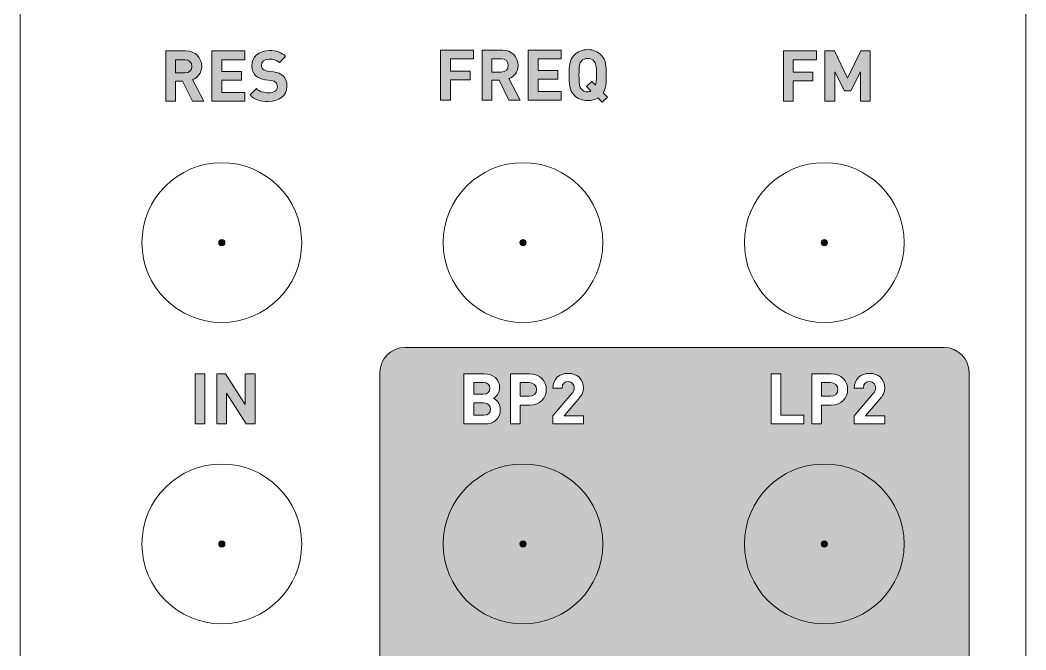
# Model space of a CAD drawing. Header units: inches. Extents: x 85 to 125, y -208 to -80.
# Drawn here: x 84.81 to 125.11, y -183.1 to -157.88 of the extents above; entities that cross this region are included whole.
import ezdxf

# ---------------------------------------------------------------- set-up
doc = ezdxf.new("R2010")
doc.units = ezdxf.units.IN
doc.header["$MEASUREMENT"] = 0
doc.layers.add('cut rectangle', color=7, linetype='Continuous')
doc.layers.add('drawing', color=7, linetype='Continuous')

# ---------------------------------------------------------------- blocks, each defined once
blk = doc.blocks.new('block 5')
at = {"layer": 'drawing', "true_color": 0x000000}
h = blk.add_hatch(color=18, dxfattribs=at)
h.dxf.hatch_style = 2
edge = h.paths.add_edge_path()
edge.add_spline(control_points=[(91.711, -161.122), (91.711, -161.122), (91.318, -160.321), (91.318, -160.321), (91.318, -160.321), (91.036, -160.321), (91.036, -160.321), (91.036, -160.321), (91.036, -161.122), (91.036, -161.122), (91.036, -161.122), (90.644, -161.122), (90.644, -161.122), (90.644, -161.122), (90.644, -159.113), (90.644, -159.113), (90.644, -159.113), (91.431, -159.113), (91.431, -159.113), (91.84, -159.113), (92.083, -159.393), (92.083, -159.728), (92.083, -160.011), (91.911, -160.186), (91.716, -160.256), (91.716, -160.256), (92.165, -161.122), (92.165, -161.122), (92.165, -161.122), (91.711, -161.122), (91.711, -161.122)], knot_values=[0, 0, 0, 0, 1, 1, 1, 2, 2, 2, 3, 3, 3, 4, 4, 4, 5, 5, 5, 6, 6, 6, 7, 7, 7, 8, 8, 8, 9, 9, 9, 10, 10, 10, 10], degree=3, periodic=1)
h.paths.add_polyline_path([(93.814, -159.463), (92.883, -159.463), (92.883, -159.934), (93.675, -159.934), (93.675, -160.284), (92.883, -160.284), (92.883, -160.772), (93.814, -160.772), (93.814, -161.122), (92.49, -161.122), (92.49, -159.113), (93.814, -159.113)])
edge = h.paths.add_edge_path()
edge.add_spline(control_points=[(94.751, -161.139), (94.447, -161.139), (94.215, -161.074), (94.018, -160.874), (94.018, -160.874), (94.272, -160.62), (94.272, -160.62), (94.399, -160.747), (94.571, -160.789), (94.757, -160.789), (94.988, -160.789), (95.113, -160.702), (95.113, -160.541), (95.113, -160.47), (95.093, -160.411), (95.05, -160.372), (95.011, -160.335), (94.966, -160.315), (94.873, -160.301), (94.873, -160.301), (94.63, -160.267), (94.63, -160.267), (94.458, -160.242), (94.331, -160.188), (94.241, -160.101), (94.145, -160.005), (94.097, -159.875), (94.097, -159.706), (94.097, -159.347), (94.362, -159.096), (94.796, -159.096), (95.073, -159.096), (95.273, -159.164), (95.446, -159.33), (95.446, -159.33), (95.197, -159.576), (95.197, -159.576), (95.07, -159.455), (94.918, -159.438), (94.785, -159.438), (94.576, -159.438), (94.475, -159.553), (94.475, -159.692), (94.475, -159.742), (94.492, -159.796), (94.534, -159.836), (94.574, -159.872), (94.638, -159.903), (94.72, -159.915), (94.72, -159.915), (94.957, -159.949), (94.957, -159.949), (95.141, -159.974), (95.256, -160.025), (95.341, -160.104), (95.448, -160.205), (95.496, -160.352), (95.496, -160.53), (95.496, -160.919), (95.172, -161.139), (94.751, -161.139)], knot_values=[0, 0, 0, 0, 1, 1, 1, 2, 2, 2, 3, 3, 3, 4, 4, 4, 5, 5, 5, 6, 6, 6, 7, 7, 7, 8, 8, 8, 9, 9, 9, 10, 10, 10, 11, 11, 11, 12, 12, 12, 13, 13, 13, 14, 14, 14, 15, 15, 15, 16, 16, 16, 17, 17, 17, 18, 18, 18, 19, 19, 19, 20, 20, 20, 20], degree=3, periodic=1)
h = blk.add_hatch(color=18, dxfattribs=at)
h.dxf.hatch_style = 2
edge = h.paths.add_edge_path()
edge.add_spline(control_points=[(91.406, -159.463), (91.406, -159.463), (91.036, -159.463), (91.036, -159.463), (91.036, -159.463), (91.036, -159.994), (91.036, -159.994), (91.036, -159.994), (91.406, -159.994), (91.406, -159.994), (91.578, -159.994), (91.691, -159.884), (91.691, -159.728), (91.691, -159.573), (91.578, -159.463), (91.406, -159.463)], knot_values=[0, 0, 0, 0, 1, 1, 1, 2, 2, 2, 3, 3, 3, 4, 4, 4, 5, 5, 5, 5], degree=3, periodic=1)
at = {"layer": 'drawing', "color": 7, "lineweight": 9, "true_color": 0xffffff}
blk.add_lwpolyline([(93.814, -159.463), (92.883, -159.463), (92.883, -159.934), (93.675, -159.934), (93.675, -160.284), (92.883, -160.284), (92.883, -160.772), (93.814, -160.772), (93.814, -161.122), (92.49, -161.122), (92.49, -159.113), (93.814, -159.113), (93.814, -159.463)], dxfattribs=at)
for points, knots in [([(91.711, -161.122), (91.711, -161.122), (91.318, -160.321), (91.318, -160.321), (91.318, -160.321), (91.036, -160.321), (91.036, -160.321), (91.036, -160.321), (91.036, -161.122), (91.036, -161.122), (91.036, -161.122), (90.644, -161.122), (90.644, -161.122), (90.644, -161.122), (90.644, -159.113), (90.644, -159.113), (90.644, -159.113), (91.431, -159.113), (91.431, -159.113), (91.84, -159.113), (92.083, -159.393), (92.083, -159.728), (92.083, -160.011), (91.911, -160.186), (91.716, -160.256), (91.716, -160.256), (92.165, -161.122), (92.165, -161.122), (92.165, -161.122), (91.711, -161.122), (91.711, -161.122)], [0, 0, 0, 0, 1, 1, 1, 2, 2, 2, 3, 3, 3, 4, 4, 4, 5, 5, 5, 6, 6, 6, 7, 7, 7, 8, 8, 8, 9, 9, 9, 10, 10, 10, 10]), ([(94.751, -161.139), (94.447, -161.139), (94.215, -161.074), (94.018, -160.874), (94.018, -160.874), (94.272, -160.62), (94.272, -160.62), (94.399, -160.747), (94.571, -160.789), (94.757, -160.789), (94.988, -160.789), (95.113, -160.702), (95.113, -160.541), (95.113, -160.47), (95.093, -160.411), (95.05, -160.372), (95.011, -160.335), (94.966, -160.315), (94.873, -160.301), (94.873, -160.301), (94.63, -160.267), (94.63, -160.267), (94.458, -160.242), (94.331, -160.188), (94.241, -160.101), (94.145, -160.005), (94.097, -159.875), (94.097, -159.706), (94.097, -159.347), (94.362, -159.096), (94.796, -159.096), (95.073, -159.096), (95.273, -159.164), (95.446, -159.33), (95.446, -159.33), (95.197, -159.576), (95.197, -159.576), (95.07, -159.455), (94.918, -159.438), (94.785, -159.438), (94.576, -159.438), (94.475, -159.553), (94.475, -159.692), (94.475, -159.742), (94.492, -159.796), (94.534, -159.836), (94.574, -159.872), (94.638, -159.903), (94.72, -159.915), (94.72, -159.915), (94.957, -159.949), (94.957, -159.949), (95.141, -159.974), (95.256, -160.025), (95.341, -160.104), (95.448, -160.205), (95.496, -160.352), (95.496, -160.53), (95.496, -160.919), (95.172, -161.139), (94.751, -161.139)], [0, 0, 0, 0, 1, 1, 1, 2, 2, 2, 3, 3, 3, 4, 4, 4, 5, 5, 5, 6, 6, 6, 7, 7, 7, 8, 8, 8, 9, 9, 9, 10, 10, 10, 11, 11, 11, 12, 12, 12, 13, 13, 13, 14, 14, 14, 15, 15, 15, 16, 16, 16, 17, 17, 17, 18, 18, 18, 19, 19, 19, 20, 20, 20, 20]), ([(91.406, -159.463), (91.406, -159.463), (91.036, -159.463), (91.036, -159.463), (91.036, -159.463), (91.036, -159.994), (91.036, -159.994), (91.036, -159.994), (91.406, -159.994), (91.406, -159.994), (91.578, -159.994), (91.691, -159.884), (91.691, -159.728), (91.691, -159.573), (91.578, -159.463), (91.406, -159.463)], [0, 0, 0, 0, 1, 1, 1, 2, 2, 2, 3, 3, 3, 4, 4, 4, 5, 5, 5, 5])]:
    blk.add_open_spline(points, degree=3, knots=knots, dxfattribs=at)
blk = doc.blocks.new('block 6')
at = {"layer": 'drawing', "true_color": 0x000000}
h = blk.add_hatch(color=18, dxfattribs=at)
h.dxf.hatch_style = 2
h.paths.add_polyline_path([(102.048, -159.425), (102.048, -159.919), (102.841, -159.919), (102.841, -160.269), (102.048, -160.269), (102.048, -161.084), (101.655, -161.084), (101.655, -159.075), (102.979, -159.075), (102.979, -159.425)])
h = blk.add_hatch(color=18, dxfattribs=at)
h.dxf.hatch_style = 2
edge = h.paths.add_edge_path()
edge.add_spline(control_points=[(104.388, -161.084), (104.388, -161.084), (103.995, -160.283), (103.995, -160.283), (103.995, -160.283), (103.713, -160.283), (103.713, -160.283), (103.713, -160.283), (103.713, -161.084), (103.713, -161.084), (103.713, -161.084), (103.321, -161.084), (103.321, -161.084), (103.321, -161.084), (103.321, -159.075), (103.321, -159.075), (103.321, -159.075), (104.108, -159.075), (104.108, -159.075), (104.517, -159.075), (104.76, -159.355), (104.76, -159.69), (104.76, -159.973), (104.588, -160.148), (104.393, -160.218), (104.393, -160.218), (104.842, -161.084), (104.842, -161.084), (104.842, -161.084), (104.388, -161.084), (104.388, -161.084)], knot_values=[0, 0, 0, 0, 1, 1, 1, 2, 2, 2, 3, 3, 3, 4, 4, 4, 5, 5, 5, 6, 6, 6, 7, 7, 7, 8, 8, 8, 9, 9, 9, 10, 10, 10, 10], degree=3, periodic=1)
edge = h.paths.add_edge_path()
edge.add_spline(control_points=[(104.083, -159.425), (104.083, -159.425), (103.713, -159.425), (103.713, -159.425), (103.713, -159.425), (103.713, -159.956), (103.713, -159.956), (103.713, -159.956), (104.083, -159.956), (104.083, -159.956), (104.255, -159.956), (104.368, -159.846), (104.368, -159.69), (104.368, -159.535), (104.255, -159.425), (104.083, -159.425)], knot_values=[0, 0, 0, 0, 1, 1, 1, 2, 2, 2, 3, 3, 3, 4, 4, 4, 5, 5, 5, 5], degree=3, periodic=1)
h = blk.add_hatch(color=18, dxfattribs=at)
h.dxf.hatch_style = 2
h.paths.add_polyline_path([(105.168, -161.084), (105.168, -159.075), (106.491, -159.075), (106.491, -159.425), (105.56, -159.425), (105.56, -159.897), (106.353, -159.897), (106.353, -160.246), (105.56, -160.246), (105.56, -160.734), (106.491, -160.734), (106.491, -161.084)])
h = blk.add_hatch(color=18, dxfattribs=at)
h.dxf.hatch_style = 2
edge = h.paths.add_edge_path()
edge.add_spline(control_points=[(108.133, -161.169), (108.133, -161.169), (107.956, -160.991), (107.956, -160.991), (107.843, -161.065), (107.707, -161.101), (107.55, -161.101), (107.321, -161.101), (107.146, -161.022), (107.005, -160.881), (106.802, -160.678), (106.808, -160.427), (106.808, -160.08), (106.808, -159.733), (106.802, -159.482), (107.005, -159.278), (107.146, -159.138), (107.321, -159.058), (107.55, -159.058), (107.778, -159.058), (107.95, -159.138), (108.091, -159.278), (108.295, -159.482), (108.292, -159.733), (108.292, -160.08), (108.292, -160.382), (108.295, -160.604), (108.168, -160.791), (108.168, -160.791), (108.339, -160.963), (108.339, -160.963), (108.339, -160.963), (108.133, -161.169), (108.133, -161.169)], knot_values=[0, 0, 0, 0, 1, 1, 1, 2, 2, 2, 3, 3, 3, 4, 4, 4, 5, 5, 5, 6, 6, 6, 7, 7, 7, 8, 8, 8, 9, 9, 9, 10, 10, 10, 11, 11, 11, 11], degree=3, periodic=1)
edge = h.paths.add_edge_path()
edge.add_spline(control_points=[(107.8, -159.515), (107.745, -159.45), (107.657, -159.408), (107.55, -159.408), (107.442, -159.408), (107.352, -159.45), (107.296, -159.515), (107.22, -159.6), (107.2, -159.693), (107.2, -160.08), (107.2, -160.466), (107.22, -160.559), (107.296, -160.644), (107.352, -160.709), (107.442, -160.751), (107.55, -160.751), (107.598, -160.751), (107.643, -160.74), (107.679, -160.714), (107.679, -160.714), (107.505, -160.542), (107.505, -160.542), (107.505, -160.542), (107.713, -160.336), (107.713, -160.336), (107.713, -160.336), (107.863, -160.486), (107.863, -160.486), (107.893, -160.398), (107.9, -160.283), (107.9, -160.08), (107.9, -159.693), (107.877, -159.6), (107.8, -159.515)], knot_values=[0, 0, 0, 0, 1, 1, 1, 2, 2, 2, 3, 3, 3, 4, 4, 4, 5, 5, 5, 6, 6, 6, 7, 7, 7, 8, 8, 8, 9, 9, 9, 10, 10, 10, 11, 11, 11, 11], degree=3, periodic=1)
at = {"layer": 'drawing', "color": 7, "lineweight": 9, "true_color": 0xffffff}
for points in [[(102.048, -159.425), (102.048, -159.919), (102.841, -159.919), (102.841, -160.269), (102.048, -160.269), (102.048, -161.084), (101.655, -161.084), (101.655, -159.075), (102.979, -159.075), (102.979, -159.425), (102.048, -159.425)], [(105.168, -161.084), (105.168, -159.075), (106.491, -159.075), (106.491, -159.425), (105.56, -159.425), (105.56, -159.897), (106.353, -159.897), (106.353, -160.246), (105.56, -160.246), (105.56, -160.734), (106.491, -160.734), (106.491, -161.084), (105.168, -161.084)]]:
    blk.add_lwpolyline(points, dxfattribs=at)
for points, knots in [([(104.388, -161.084), (104.388, -161.084), (103.995, -160.283), (103.995, -160.283), (103.995, -160.283), (103.713, -160.283), (103.713, -160.283), (103.713, -160.283), (103.713, -161.084), (103.713, -161.084), (103.713, -161.084), (103.321, -161.084), (103.321, -161.084), (103.321, -161.084), (103.321, -159.075), (103.321, -159.075), (103.321, -159.075), (104.108, -159.075), (104.108, -159.075), (104.517, -159.075), (104.76, -159.355), (104.76, -159.69), (104.76, -159.973), (104.588, -160.148), (104.393, -160.218), (104.393, -160.218), (104.842, -161.084), (104.842, -161.084), (104.842, -161.084), (104.388, -161.084), (104.388, -161.084)], [0, 0, 0, 0, 1, 1, 1, 2, 2, 2, 3, 3, 3, 4, 4, 4, 5, 5, 5, 6, 6, 6, 7, 7, 7, 8, 8, 8, 9, 9, 9, 10, 10, 10, 10]), ([(108.133, -161.169), (108.133, -161.169), (107.956, -160.991), (107.956, -160.991), (107.843, -161.065), (107.707, -161.101), (107.55, -161.101), (107.321, -161.101), (107.146, -161.022), (107.005, -160.881), (106.802, -160.678), (106.808, -160.427), (106.808, -160.08), (106.808, -159.733), (106.802, -159.482), (107.005, -159.278), (107.146, -159.138), (107.321, -159.058), (107.55, -159.058), (107.778, -159.058), (107.95, -159.138), (108.091, -159.278), (108.295, -159.482), (108.292, -159.733), (108.292, -160.08), (108.292, -160.382), (108.295, -160.604), (108.168, -160.791), (108.168, -160.791), (108.339, -160.963), (108.339, -160.963), (108.339, -160.963), (108.133, -161.169), (108.133, -161.169)], [0, 0, 0, 0, 1, 1, 1, 2, 2, 2, 3, 3, 3, 4, 4, 4, 5, 5, 5, 6, 6, 6, 7, 7, 7, 8, 8, 8, 9, 9, 9, 10, 10, 10, 11, 11, 11, 11]), ([(104.083, -159.425), (104.083, -159.425), (103.713, -159.425), (103.713, -159.425), (103.713, -159.425), (103.713, -159.956), (103.713, -159.956), (103.713, -159.956), (104.083, -159.956), (104.083, -159.956), (104.255, -159.956), (104.368, -159.846), (104.368, -159.69), (104.368, -159.535), (104.255, -159.425), (104.083, -159.425)], [0, 0, 0, 0, 1, 1, 1, 2, 2, 2, 3, 3, 3, 4, 4, 4, 5, 5, 5, 5]), ([(107.8, -159.515), (107.745, -159.45), (107.657, -159.408), (107.55, -159.408), (107.442, -159.408), (107.352, -159.45), (107.296, -159.515), (107.22, -159.6), (107.2, -159.693), (107.2, -160.08), (107.2, -160.466), (107.22, -160.559), (107.296, -160.644), (107.352, -160.709), (107.442, -160.751), (107.55, -160.751), (107.598, -160.751), (107.643, -160.74), (107.679, -160.714), (107.679, -160.714), (107.505, -160.542), (107.505, -160.542), (107.505, -160.542), (107.713, -160.336), (107.713, -160.336), (107.713, -160.336), (107.863, -160.486), (107.863, -160.486), (107.893, -160.398), (107.9, -160.283), (107.9, -160.08), (107.9, -159.693), (107.877, -159.6), (107.8, -159.515)], [0, 0, 0, 0, 1, 1, 1, 2, 2, 2, 3, 3, 3, 4, 4, 4, 5, 5, 5, 6, 6, 6, 7, 7, 7, 8, 8, 8, 9, 9, 9, 10, 10, 10, 11, 11, 11, 11])]:
    blk.add_open_spline(points, degree=3, knots=knots, dxfattribs=at)
blk = doc.blocks.new('block 7')
at = {"layer": 'drawing', "true_color": 0x000000}
h = blk.add_hatch(color=18, dxfattribs=at)
h.dxf.hatch_style = 2
h.paths.add_polyline_path([(91.821, -174.054), (91.821, -172.045), (92.213, -172.045), (92.213, -174.054)])
h = blk.add_hatch(color=18, dxfattribs=at)
h.dxf.hatch_style = 2
h.paths.add_polyline_path([(93.87, -174.054), (93.074, -172.821), (93.074, -174.054), (92.682, -174.054), (92.682, -172.045), (93.032, -172.045), (93.828, -173.276), (93.828, -172.045), (94.22, -172.045), (94.22, -174.054)])
at = {"layer": 'drawing', "color": 7, "lineweight": 9, "true_color": 0xffffff}
for points in [[(91.821, -174.054), (91.821, -172.045), (92.213, -172.045), (92.213, -174.054), (91.821, -174.054)], [(93.87, -174.054), (93.074, -172.821), (93.074, -174.054), (92.682, -174.054), (92.682, -172.045), (93.032, -172.045), (93.828, -173.276), (93.828, -172.045), (94.22, -172.045), (94.22, -174.054), (93.87, -174.054)]]:
    blk.add_lwpolyline(points, dxfattribs=at)
blk = doc.blocks.new('block 9')
at = {"layer": 'drawing', "true_color": 0x000000}
h = blk.add_hatch(color=18, dxfattribs=at)
h.dxf.hatch_style = 2
edge = h.paths.add_edge_path()
edge.add_spline(control_points=[(121.828, -170.989), (121.828, -170.989), (100.224, -170.989), (100.224, -170.989), (99.674, -170.989), (99.224, -171.44), (99.224, -171.99), (99.224, -171.99), (99.224, -196.242), (99.224, -196.242), (99.224, -196.793), (99.674, -197.243), (100.224, -197.243), (100.224, -197.243), (121.828, -197.243), (121.828, -197.243), (122.378, -197.243), (122.828, -196.793), (122.828, -196.242), (122.828, -196.242), (122.828, -171.99), (122.828, -171.99), (122.828, -171.44), (122.378, -170.989), (121.828, -170.989)], knot_values=[0, 0, 0, 0, 1, 1, 1, 2, 2, 2, 3, 3, 3, 4, 4, 4, 5, 5, 5, 6, 6, 6, 7, 7, 7, 8, 8, 8, 8], degree=3, periodic=1)
edge = h.paths.add_edge_path()
edge.add_spline(control_points=[(118.229, -173.724), (118.229, -173.724), (118.98, -172.853), (118.98, -172.853), (119.054, -172.765), (119.085, -172.703), (119.085, -172.61), (119.085, -172.46), (118.997, -172.358), (118.841, -172.358), (118.72, -172.358), (118.596, -172.42), (118.596, -172.615), (118.596, -172.615), (118.229, -172.615), (118.229, -172.615), (118.229, -172.249), (118.497, -172.028), (118.841, -172.028), (119.197, -172.028), (119.451, -172.251), (119.451, -172.613), (119.451, -172.807), (119.375, -172.912), (119.237, -173.073), (119.237, -173.073), (118.675, -173.724), (118.675, -173.724), (118.675, -173.724), (119.451, -173.724), (119.451, -173.724), (119.451, -173.724), (119.451, -174.054), (119.451, -174.054), (119.451, -174.054), (118.229, -174.054), (118.229, -174.054), (118.229, -174.054), (118.229, -173.724), (118.229, -173.724)], knot_values=[0, 0, 0, 0, 1, 1, 1, 2, 2, 2, 3, 3, 3, 4, 4, 4, 5, 5, 5, 6, 6, 6, 7, 7, 7, 8, 8, 8, 9, 9, 9, 10, 10, 10, 11, 11, 11, 12, 12, 12, 13, 13, 13, 13], degree=3, periodic=1)
edge = h.paths.add_edge_path()
edge.add_spline(control_points=[(116.524, -172.045), (116.524, -172.045), (117.303, -172.045), (117.303, -172.045), (117.718, -172.045), (117.966, -172.33), (117.966, -172.672), (117.966, -173.013), (117.718, -173.298), (117.303, -173.298), (117.303, -173.298), (116.916, -173.298), (116.916, -173.298), (116.916, -173.298), (116.916, -174.054), (116.916, -174.054), (116.916, -174.054), (116.524, -174.054), (116.524, -174.054), (116.524, -174.054), (116.524, -172.045), (116.524, -172.045)], knot_values=[0, 0, 0, 0, 1, 1, 1, 2, 2, 2, 3, 3, 3, 4, 4, 4, 5, 5, 5, 6, 6, 6, 7, 7, 7, 7], degree=3, periodic=1)
h.paths.add_polyline_path([(104.012, -185.935), (102.708, -185.935), (102.708, -183.926), (103.101, -183.926), (103.101, -185.585), (104.012, -185.585)])
edge = h.paths.add_edge_path()
edge.add_spline(control_points=[(103.432, -174.054), (103.432, -174.054), (102.591, -174.054), (102.591, -174.054), (102.591, -174.054), (102.591, -172.045), (102.591, -172.045), (102.591, -172.045), (103.398, -172.045), (103.398, -172.045), (103.791, -172.045), (104.019, -172.265), (104.019, -172.61), (104.019, -172.833), (103.872, -172.977), (103.771, -173.025), (103.892, -173.081), (104.047, -173.208), (104.047, -173.476), (104.047, -173.851), (103.791, -174.054), (103.432, -174.054)], knot_values=[0, 0, 0, 0, 1, 1, 1, 2, 2, 2, 3, 3, 3, 4, 4, 4, 5, 5, 5, 6, 6, 6, 7, 7, 7, 7], degree=3, periodic=1)
edge = h.paths.add_edge_path()
edge.add_spline(control_points=[(105.111, -185.179), (105.111, -185.179), (104.724, -185.179), (104.724, -185.179), (104.724, -185.179), (104.724, -185.935), (104.724, -185.935), (104.724, -185.935), (104.332, -185.935), (104.332, -185.935), (104.332, -185.935), (104.332, -183.926), (104.332, -183.926), (104.332, -183.926), (105.111, -183.926), (105.111, -183.926), (105.525, -183.926), (105.773, -184.211), (105.773, -184.552), (105.773, -184.894), (105.525, -185.179), (105.111, -185.179)], knot_values=[0, 0, 0, 0, 1, 1, 1, 2, 2, 2, 3, 3, 3, 4, 4, 4, 5, 5, 5, 6, 6, 6, 7, 7, 7, 7], degree=3, periodic=1)
edge = h.paths.add_edge_path()
edge.add_spline(control_points=[(105.228, -173.298), (105.228, -173.298), (104.841, -173.298), (104.841, -173.298), (104.841, -173.298), (104.841, -174.054), (104.841, -174.054), (104.841, -174.054), (104.449, -174.054), (104.449, -174.054), (104.449, -174.054), (104.449, -172.045), (104.449, -172.045), (104.449, -172.045), (105.228, -172.045), (105.228, -172.045), (105.642, -172.045), (105.891, -172.33), (105.891, -172.672), (105.891, -173.013), (105.642, -173.298), (105.228, -173.298)], knot_values=[0, 0, 0, 0, 1, 1, 1, 2, 2, 2, 3, 3, 3, 4, 4, 4, 5, 5, 5, 6, 6, 6, 7, 7, 7, 7], degree=3, periodic=1)
h.paths.add_polyline_path([(107.315, -185.65), (107.131, -185.65), (107.131, -185.935), (106.779, -185.935), (106.779, -185.65), (105.958, -185.65), (105.958, -185.303), (106.646, -183.926), (107.047, -183.926), (106.359, -185.303), (106.779, -185.303), (106.779, -184.928), (107.131, -184.928), (107.131, -185.303), (107.315, -185.303)])
edge = h.paths.add_edge_path()
edge.add_spline(control_points=[(107.376, -173.724), (107.376, -173.724), (107.376, -174.054), (107.376, -174.054), (107.376, -174.054), (106.154, -174.054), (106.154, -174.054), (106.154, -174.054), (106.154, -173.724), (106.154, -173.724), (106.154, -173.724), (106.905, -172.853), (106.905, -172.853), (106.978, -172.765), (107.009, -172.703), (107.009, -172.61), (107.009, -172.46), (106.921, -172.358), (106.766, -172.358), (106.645, -172.358), (106.521, -172.42), (106.521, -172.615), (106.521, -172.615), (106.154, -172.615), (106.154, -172.615), (106.154, -172.249), (106.422, -172.028), (106.766, -172.028), (107.122, -172.028), (107.376, -172.251), (107.376, -172.613), (107.376, -172.807), (107.3, -172.912), (107.161, -173.073), (107.161, -173.073), (106.6, -173.724), (106.6, -173.724), (106.6, -173.724), (107.376, -173.724), (107.376, -173.724)], knot_values=[0, 0, 0, 0, 1, 1, 1, 2, 2, 2, 3, 3, 3, 4, 4, 4, 5, 5, 5, 6, 6, 6, 7, 7, 7, 8, 8, 8, 9, 9, 9, 10, 10, 10, 11, 11, 11, 12, 12, 12, 13, 13, 13, 13], degree=3, periodic=1)
h.paths.add_polyline_path([(113.14, -185.935), (111.916, -185.935), (111.916, -184.049), (112.285, -184.049), (112.285, -185.607), (113.14, -185.607)])
edge = h.paths.add_edge_path()
edge.add_spline(control_points=[(114.169, -185.225), (114.169, -185.225), (113.806, -185.225), (113.806, -185.225), (113.806, -185.225), (113.806, -185.935), (113.806, -185.935), (113.806, -185.935), (113.438, -185.935), (113.438, -185.935), (113.438, -185.935), (113.438, -184.049), (113.438, -184.049), (113.438, -184.049), (114.169, -184.049), (114.169, -184.049), (114.558, -184.049), (114.792, -184.316), (114.792, -184.637), (114.792, -184.957), (114.558, -185.225), (114.169, -185.225)], knot_values=[0, 0, 0, 0, 1, 1, 1, 2, 2, 2, 3, 3, 3, 4, 4, 4, 5, 5, 5, 6, 6, 6, 7, 7, 7, 7], degree=3, periodic=1)
h.paths.add_polyline_path([(114.901, -172.045), (115.294, -172.045), (115.294, -173.705), (116.204, -173.705), (116.204, -174.054), (114.901, -174.054)])
h.paths.add_polyline_path([(116.237, -185.668), (116.065, -185.668), (116.065, -185.935), (115.733, -185.935), (115.733, -185.668), (114.962, -185.668), (114.962, -185.342), (115.609, -184.049), (115.985, -184.049), (115.339, -185.342), (115.733, -185.342), (115.733, -184.989), (116.065, -184.989), (116.065, -185.342), (116.237, -185.342)])
h.paths.add_polyline_path([(117.576, -185.329), (116.5, -185.824), (116.5, -185.461), (117.138, -185.18), (116.5, -184.896), (116.5, -184.533), (117.576, -185.029)])
h.paths.add_polyline_path([(118.66, -185.935), (118.384, -185.935), (117.762, -184.049), (118.144, -184.049), (118.522, -185.278), (118.901, -184.049), (119.286, -184.049)])
edge = h.paths.add_edge_path()
edge.add_spline(control_points=[(119.883, -185.524), (119.938, -185.591), (120.018, -185.622), (120.119, -185.622), (120.296, -185.622), (120.396, -185.516), (120.436, -185.355), (120.436, -185.355), (120.81, -185.355), (120.81, -185.355), (120.746, -185.739), (120.476, -185.951), (120.116, -185.951), (119.915, -185.951), (119.745, -185.882), (119.607, -185.744), (119.525, -185.662), (119.475, -185.567), (119.453, -185.461), (119.432, -185.355), (119.421, -185.199), (119.421, -184.992), (119.421, -184.785), (119.432, -184.629), (119.453, -184.523), (119.475, -184.414), (119.525, -184.322), (119.607, -184.24), (119.745, -184.102), (119.915, -184.033), (120.116, -184.033), (120.479, -184.033), (120.746, -184.245), (120.81, -184.629), (120.81, -184.629), (120.436, -184.629), (120.436, -184.629), (120.396, -184.467), (120.296, -184.362), (120.119, -184.362), (120.018, -184.362), (119.938, -184.393), (119.883, -184.459), (119.805, -184.541), (119.789, -184.626), (119.789, -184.992), (119.789, -185.358), (119.805, -185.442), (119.883, -185.524)], knot_values=[0, 0, 0, 0, 1, 1, 1, 2, 2, 2, 3, 3, 3, 4, 4, 4, 5, 5, 5, 6, 6, 6, 7, 7, 7, 8, 8, 8, 9, 9, 9, 10, 10, 10, 11, 11, 11, 12, 12, 12, 13, 13, 13, 14, 14, 14, 15, 15, 15, 16, 16, 16, 16], degree=3, periodic=1)
h.paths.add_polyline_path([(122.171, -185.935), (122.058, -185.601), (121.389, -185.601), (121.275, -185.935), (120.89, -185.935), (121.577, -184.049), (121.865, -184.049), (122.554, -185.935)])
h = blk.add_hatch(color=18, dxfattribs=at)
h.dxf.hatch_style = 2
edge = h.paths.add_edge_path()
edge.add_spline(control_points=[(103.627, -172.627), (103.627, -172.489), (103.534, -172.395), (103.367, -172.395), (103.367, -172.395), (102.984, -172.395), (102.984, -172.395), (102.984, -172.395), (102.984, -172.858), (102.984, -172.858), (102.984, -172.858), (103.367, -172.858), (103.367, -172.858), (103.534, -172.858), (103.627, -172.765), (103.627, -172.627)], knot_values=[0, 0, 0, 0, 1, 1, 1, 2, 2, 2, 3, 3, 3, 4, 4, 4, 5, 5, 5, 5], degree=3, periodic=1)
h = blk.add_hatch(color=18, dxfattribs=at)
h.dxf.hatch_style = 2
edge = h.paths.add_edge_path()
edge.add_spline(control_points=[(105.208, -172.395), (105.208, -172.395), (104.841, -172.395), (104.841, -172.395), (104.841, -172.395), (104.841, -172.946), (104.841, -172.946), (104.841, -172.946), (105.208, -172.946), (105.208, -172.946), (105.386, -172.946), (105.498, -172.836), (105.498, -172.672), (105.498, -172.508), (105.386, -172.395), (105.208, -172.395)], knot_values=[0, 0, 0, 0, 1, 1, 1, 2, 2, 2, 3, 3, 3, 4, 4, 4, 5, 5, 5, 5], degree=3, periodic=1)
h = blk.add_hatch(color=18, dxfattribs=at)
h.dxf.hatch_style = 2
edge = h.paths.add_edge_path()
edge.add_spline(control_points=[(117.574, -172.672), (117.574, -172.508), (117.461, -172.395), (117.283, -172.395), (117.283, -172.395), (116.916, -172.395), (116.916, -172.395), (116.916, -172.395), (116.916, -172.946), (116.916, -172.946), (116.916, -172.946), (117.283, -172.946), (117.283, -172.946), (117.461, -172.946), (117.574, -172.836), (117.574, -172.672)], knot_values=[0, 0, 0, 0, 1, 1, 1, 2, 2, 2, 3, 3, 3, 4, 4, 4, 5, 5, 5, 5], degree=3, periodic=1)
h = blk.add_hatch(color=18, dxfattribs=at)
h.dxf.hatch_style = 2
edge = h.paths.add_edge_path()
edge.add_spline(control_points=[(103.393, -173.211), (103.393, -173.211), (102.984, -173.211), (102.984, -173.211), (102.984, -173.211), (102.984, -173.705), (102.984, -173.705), (102.984, -173.705), (103.393, -173.705), (103.393, -173.705), (103.57, -173.705), (103.655, -173.592), (103.655, -173.456), (103.655, -173.321), (103.57, -173.211), (103.393, -173.211)], knot_values=[0, 0, 0, 0, 1, 1, 1, 2, 2, 2, 3, 3, 3, 4, 4, 4, 5, 5, 5, 5], degree=3, periodic=1)
h = blk.add_hatch(color=18, dxfattribs=at)
h.dxf.hatch_style = 2
edge = h.paths.add_edge_path()
edge.add_spline(control_points=[(105.091, -184.276), (105.091, -184.276), (104.724, -184.276), (104.724, -184.276), (104.724, -184.276), (104.724, -184.826), (104.724, -184.826), (104.724, -184.826), (105.091, -184.826), (105.091, -184.826), (105.268, -184.826), (105.381, -184.716), (105.381, -184.552), (105.381, -184.389), (105.268, -184.276), (105.091, -184.276)], knot_values=[0, 0, 0, 0, 1, 1, 1, 2, 2, 2, 3, 3, 3, 4, 4, 4, 5, 5, 5, 5], degree=3, periodic=1)
h = blk.add_hatch(color=18, dxfattribs=at)
h.dxf.hatch_style = 2
edge = h.paths.add_edge_path()
edge.add_spline(control_points=[(114.15, -184.377), (114.15, -184.377), (113.806, -184.377), (113.806, -184.377), (113.806, -184.377), (113.806, -184.894), (113.806, -184.894), (113.806, -184.894), (114.15, -184.894), (114.15, -184.894), (114.318, -184.894), (114.423, -184.79), (114.423, -184.637), (114.423, -184.483), (114.318, -184.377), (114.15, -184.377)], knot_values=[0, 0, 0, 0, 1, 1, 1, 2, 2, 2, 3, 3, 3, 4, 4, 4, 5, 5, 5, 5], degree=3, periodic=1)
h = blk.add_hatch(color=18, dxfattribs=at)
h.dxf.hatch_style = 2
h.paths.add_polyline_path([(121.492, -185.291), (121.96, -185.291), (121.73, -184.605)])
at = {"layer": 'drawing', "color": 7, "lineweight": 9, "true_color": 0xffffff}
for points in [[(114.901, -172.045), (115.294, -172.045), (115.294, -173.705), (116.204, -173.705), (116.204, -174.054), (114.901, -174.054), (114.901, -172.045)], [(104.012, -185.935), (102.708, -185.935), (102.708, -183.926), (103.101, -183.926), (103.101, -185.585), (104.012, -185.585), (104.012, -185.935)], [(107.315, -185.65), (107.131, -185.65), (107.131, -185.935), (106.779, -185.935), (106.779, -185.65), (105.958, -185.65), (105.958, -185.303), (106.646, -183.926), (107.047, -183.926), (106.359, -185.303), (106.779, -185.303), (106.779, -184.928), (107.131, -184.928), (107.131, -185.303), (107.315, -185.303), (107.315, -185.65)], [(113.14, -185.935), (111.916, -185.935), (111.916, -184.049), (112.285, -184.049), (112.285, -185.607), (113.14, -185.607), (113.14, -185.935)], [(116.237, -185.668), (116.065, -185.668), (116.065, -185.935), (115.733, -185.935), (115.733, -185.668), (114.962, -185.668), (114.962, -185.342), (115.609, -184.049), (115.985, -184.049), (115.339, -185.342), (115.733, -185.342), (115.733, -184.989), (116.065, -184.989), (116.065, -185.342), (116.237, -185.342), (116.237, -185.668)], [(118.66, -185.935), (118.384, -185.935), (117.762, -184.049), (118.144, -184.049), (118.522, -185.278), (118.901, -184.049), (119.286, -184.049), (118.66, -185.935)], [(122.171, -185.935), (122.058, -185.601), (121.389, -185.601), (121.275, -185.935), (120.89, -185.935), (121.577, -184.049), (121.865, -184.049), (122.554, -185.935), (122.171, -185.935)], [(117.576, -185.329), (116.5, -185.824), (116.5, -185.461), (117.138, -185.18), (116.5, -184.896), (116.5, -184.533), (117.576, -185.029), (117.576, -185.329)], [(121.492, -185.291), (121.96, -185.291), (121.73, -184.605), (121.492, -185.291)]]:
    blk.add_lwpolyline(points, dxfattribs=at)
for points, knots in [([(121.828, -170.989), (121.828, -170.989), (100.224, -170.989), (100.224, -170.989), (99.674, -170.989), (99.224, -171.44), (99.224, -171.99), (99.224, -171.99), (99.224, -196.242), (99.224, -196.242), (99.224, -196.793), (99.674, -197.243), (100.224, -197.243), (100.224, -197.243), (121.828, -197.243), (121.828, -197.243), (122.378, -197.243), (122.828, -196.793), (122.828, -196.242), (122.828, -196.242), (122.828, -171.99), (122.828, -171.99), (122.828, -171.44), (122.378, -170.989), (121.828, -170.989)], [0, 0, 0, 0, 1, 1, 1, 2, 2, 2, 3, 3, 3, 4, 4, 4, 5, 5, 5, 6, 6, 6, 7, 7, 7, 8, 8, 8, 8]), ([(103.432, -174.054), (103.432, -174.054), (102.591, -174.054), (102.591, -174.054), (102.591, -174.054), (102.591, -172.045), (102.591, -172.045), (102.591, -172.045), (103.398, -172.045), (103.398, -172.045), (103.791, -172.045), (104.019, -172.265), (104.019, -172.61), (104.019, -172.833), (103.872, -172.977), (103.771, -173.025), (103.892, -173.081), (104.047, -173.208), (104.047, -173.476), (104.047, -173.851), (103.791, -174.054), (103.432, -174.054)], [0, 0, 0, 0, 1, 1, 1, 2, 2, 2, 3, 3, 3, 4, 4, 4, 5, 5, 5, 6, 6, 6, 7, 7, 7, 7]), ([(105.228, -173.298), (105.228, -173.298), (104.841, -173.298), (104.841, -173.298), (104.841, -173.298), (104.841, -174.054), (104.841, -174.054), (104.841, -174.054), (104.449, -174.054), (104.449, -174.054), (104.449, -174.054), (104.449, -172.045), (104.449, -172.045), (104.449, -172.045), (105.228, -172.045), (105.228, -172.045), (105.642, -172.045), (105.891, -172.33), (105.891, -172.672), (105.891, -173.013), (105.642, -173.298), (105.228, -173.298)], [0, 0, 0, 0, 1, 1, 1, 2, 2, 2, 3, 3, 3, 4, 4, 4, 5, 5, 5, 6, 6, 6, 7, 7, 7, 7]), ([(107.376, -173.724), (107.376, -173.724), (107.376, -174.054), (107.376, -174.054), (107.376, -174.054), (106.154, -174.054), (106.154, -174.054), (106.154, -174.054), (106.154, -173.724), (106.154, -173.724), (106.154, -173.724), (106.905, -172.853), (106.905, -172.853), (106.978, -172.765), (107.009, -172.703), (107.009, -172.61), (107.009, -172.46), (106.921, -172.358), (106.766, -172.358), (106.645, -172.358), (106.521, -172.42), (106.521, -172.615), (106.521, -172.615), (106.154, -172.615), (106.154, -172.615), (106.154, -172.249), (106.422, -172.028), (106.766, -172.028), (107.122, -172.028), (107.376, -172.251), (107.376, -172.613), (107.376, -172.807), (107.3, -172.912), (107.161, -173.073), (107.161, -173.073), (106.6, -173.724), (106.6, -173.724), (106.6, -173.724), (107.376, -173.724), (107.376, -173.724)], [0, 0, 0, 0, 1, 1, 1, 2, 2, 2, 3, 3, 3, 4, 4, 4, 5, 5, 5, 6, 6, 6, 7, 7, 7, 8, 8, 8, 9, 9, 9, 10, 10, 10, 11, 11, 11, 12, 12, 12, 13, 13, 13, 13]), ([(116.524, -172.045), (116.524, -172.045), (117.303, -172.045), (117.303, -172.045), (117.718, -172.045), (117.966, -172.33), (117.966, -172.672), (117.966, -173.013), (117.718, -173.298), (117.303, -173.298), (117.303, -173.298), (116.916, -173.298), (116.916, -173.298), (116.916, -173.298), (116.916, -174.054), (116.916, -174.054), (116.916, -174.054), (116.524, -174.054), (116.524, -174.054), (116.524, -174.054), (116.524, -172.045), (116.524, -172.045)], [0, 0, 0, 0, 1, 1, 1, 2, 2, 2, 3, 3, 3, 4, 4, 4, 5, 5, 5, 6, 6, 6, 7, 7, 7, 7]), ([(118.229, -173.724), (118.229, -173.724), (118.98, -172.853), (118.98, -172.853), (119.054, -172.765), (119.085, -172.703), (119.085, -172.61), (119.085, -172.46), (118.997, -172.358), (118.841, -172.358), (118.72, -172.358), (118.596, -172.42), (118.596, -172.615), (118.596, -172.615), (118.229, -172.615), (118.229, -172.615), (118.229, -172.249), (118.497, -172.028), (118.841, -172.028), (119.197, -172.028), (119.451, -172.251), (119.451, -172.613), (119.451, -172.807), (119.375, -172.912), (119.237, -173.073), (119.237, -173.073), (118.675, -173.724), (118.675, -173.724), (118.675, -173.724), (119.451, -173.724), (119.451, -173.724), (119.451, -173.724), (119.451, -174.054), (119.451, -174.054), (119.451, -174.054), (118.229, -174.054), (118.229, -174.054), (118.229, -174.054), (118.229, -173.724), (118.229, -173.724)], [0, 0, 0, 0, 1, 1, 1, 2, 2, 2, 3, 3, 3, 4, 4, 4, 5, 5, 5, 6, 6, 6, 7, 7, 7, 8, 8, 8, 9, 9, 9, 10, 10, 10, 11, 11, 11, 12, 12, 12, 13, 13, 13, 13]), ([(103.627, -172.627), (103.627, -172.489), (103.534, -172.395), (103.367, -172.395), (103.367, -172.395), (102.984, -172.395), (102.984, -172.395), (102.984, -172.395), (102.984, -172.858), (102.984, -172.858), (102.984, -172.858), (103.367, -172.858), (103.367, -172.858), (103.534, -172.858), (103.627, -172.765), (103.627, -172.627)], [0, 0, 0, 0, 1, 1, 1, 2, 2, 2, 3, 3, 3, 4, 4, 4, 5, 5, 5, 5]), ([(105.208, -172.395), (105.208, -172.395), (104.841, -172.395), (104.841, -172.395), (104.841, -172.395), (104.841, -172.946), (104.841, -172.946), (104.841, -172.946), (105.208, -172.946), (105.208, -172.946), (105.386, -172.946), (105.498, -172.836), (105.498, -172.672), (105.498, -172.508), (105.386, -172.395), (105.208, -172.395)], [0, 0, 0, 0, 1, 1, 1, 2, 2, 2, 3, 3, 3, 4, 4, 4, 5, 5, 5, 5]), ([(117.574, -172.672), (117.574, -172.508), (117.461, -172.395), (117.283, -172.395), (117.283, -172.395), (116.916, -172.395), (116.916, -172.395), (116.916, -172.395), (116.916, -172.946), (116.916, -172.946), (116.916, -172.946), (117.283, -172.946), (117.283, -172.946), (117.461, -172.946), (117.574, -172.836), (117.574, -172.672)], [0, 0, 0, 0, 1, 1, 1, 2, 2, 2, 3, 3, 3, 4, 4, 4, 5, 5, 5, 5]), ([(103.393, -173.211), (103.393, -173.211), (102.984, -173.211), (102.984, -173.211), (102.984, -173.211), (102.984, -173.705), (102.984, -173.705), (102.984, -173.705), (103.393, -173.705), (103.393, -173.705), (103.57, -173.705), (103.655, -173.592), (103.655, -173.456), (103.655, -173.321), (103.57, -173.211), (103.393, -173.211)], [0, 0, 0, 0, 1, 1, 1, 2, 2, 2, 3, 3, 3, 4, 4, 4, 5, 5, 5, 5]), ([(105.111, -185.179), (105.111, -185.179), (104.724, -185.179), (104.724, -185.179), (104.724, -185.179), (104.724, -185.935), (104.724, -185.935), (104.724, -185.935), (104.332, -185.935), (104.332, -185.935), (104.332, -185.935), (104.332, -183.926), (104.332, -183.926), (104.332, -183.926), (105.111, -183.926), (105.111, -183.926), (105.525, -183.926), (105.773, -184.211), (105.773, -184.552), (105.773, -184.894), (105.525, -185.179), (105.111, -185.179)], [0, 0, 0, 0, 1, 1, 1, 2, 2, 2, 3, 3, 3, 4, 4, 4, 5, 5, 5, 6, 6, 6, 7, 7, 7, 7]), ([(114.169, -185.225), (114.169, -185.225), (113.806, -185.225), (113.806, -185.225), (113.806, -185.225), (113.806, -185.935), (113.806, -185.935), (113.806, -185.935), (113.438, -185.935), (113.438, -185.935), (113.438, -185.935), (113.438, -184.049), (113.438, -184.049), (113.438, -184.049), (114.169, -184.049), (114.169, -184.049), (114.558, -184.049), (114.792, -184.316), (114.792, -184.637), (114.792, -184.957), (114.558, -185.225), (114.169, -185.225)], [0, 0, 0, 0, 1, 1, 1, 2, 2, 2, 3, 3, 3, 4, 4, 4, 5, 5, 5, 6, 6, 6, 7, 7, 7, 7]), ([(119.883, -185.524), (119.938, -185.591), (120.018, -185.622), (120.119, -185.622), (120.296, -185.622), (120.396, -185.516), (120.436, -185.355), (120.436, -185.355), (120.81, -185.355), (120.81, -185.355), (120.746, -185.739), (120.476, -185.951), (120.116, -185.951), (119.915, -185.951), (119.745, -185.882), (119.607, -185.744), (119.525, -185.662), (119.475, -185.567), (119.453, -185.461), (119.432, -185.355), (119.421, -185.199), (119.421, -184.992), (119.421, -184.785), (119.432, -184.629), (119.453, -184.523), (119.475, -184.414), (119.525, -184.322), (119.607, -184.24), (119.745, -184.102), (119.915, -184.033), (120.116, -184.033), (120.479, -184.033), (120.746, -184.245), (120.81, -184.629), (120.81, -184.629), (120.436, -184.629), (120.436, -184.629), (120.396, -184.467), (120.296, -184.362), (120.119, -184.362), (120.018, -184.362), (119.938, -184.393), (119.883, -184.459), (119.805, -184.541), (119.789, -184.626), (119.789, -184.992), (119.789, -185.358), (119.805, -185.442), (119.883, -185.524)], [0, 0, 0, 0, 1, 1, 1, 2, 2, 2, 3, 3, 3, 4, 4, 4, 5, 5, 5, 6, 6, 6, 7, 7, 7, 8, 8, 8, 9, 9, 9, 10, 10, 10, 11, 11, 11, 12, 12, 12, 13, 13, 13, 14, 14, 14, 15, 15, 15, 16, 16, 16, 16]), ([(105.091, -184.276), (105.091, -184.276), (104.724, -184.276), (104.724, -184.276), (104.724, -184.276), (104.724, -184.826), (104.724, -184.826), (104.724, -184.826), (105.091, -184.826), (105.091, -184.826), (105.268, -184.826), (105.381, -184.716), (105.381, -184.552), (105.381, -184.389), (105.268, -184.276), (105.091, -184.276)], [0, 0, 0, 0, 1, 1, 1, 2, 2, 2, 3, 3, 3, 4, 4, 4, 5, 5, 5, 5]), ([(114.15, -184.377), (114.15, -184.377), (113.806, -184.377), (113.806, -184.377), (113.806, -184.377), (113.806, -184.894), (113.806, -184.894), (113.806, -184.894), (114.15, -184.894), (114.15, -184.894), (114.318, -184.894), (114.423, -184.79), (114.423, -184.637), (114.423, -184.483), (114.318, -184.377), (114.15, -184.377)], [0, 0, 0, 0, 1, 1, 1, 2, 2, 2, 3, 3, 3, 4, 4, 4, 5, 5, 5, 5])]:
    blk.add_open_spline(points, degree=3, knots=knots, dxfattribs=at)

msp = doc.modelspace()

# ---------------------------------------------------------------- hatches: boundary and pattern name
at = {"layer": 'cut rectangle', "true_color": 0x000000}
h = msp.add_hatch(color=18, dxfattribs=at)
h.dxf.hatch_style = 2
edge = h.paths.add_edge_path()
edge.add_spline(control_points=[(105.083, -166.788), (105.083, -166.857), (105.027, -166.913), (104.958, -166.913), (104.889, -166.913), (104.833, -166.857), (104.833, -166.788), (104.833, -166.719), (104.889, -166.663), (104.958, -166.663), (105.027, -166.663), (105.083, -166.719), (105.083, -166.788)], knot_values=[0, 0, 0, 0, 1, 1, 1, 2, 2, 2, 3, 3, 3, 4, 4, 4, 4], degree=3, periodic=1)
h = msp.add_hatch(color=18, dxfattribs=at)
h.dxf.hatch_style = 2
edge = h.paths.add_edge_path()
edge.add_spline(control_points=[(117.154, -166.788), (117.154, -166.857), (117.098, -166.913), (117.029, -166.913), (116.959, -166.913), (116.904, -166.857), (116.904, -166.788), (116.904, -166.719), (116.959, -166.663), (117.029, -166.663), (117.098, -166.663), (117.154, -166.719), (117.154, -166.788)], knot_values=[0, 0, 0, 0, 1, 1, 1, 2, 2, 2, 3, 3, 3, 4, 4, 4, 4], degree=3, periodic=1)
h = msp.add_hatch(color=18, dxfattribs=at)
h.dxf.hatch_style = 2
edge = h.paths.add_edge_path()
edge.add_spline(control_points=[(93.013, -178.858), (93.013, -178.927), (92.957, -178.983), (92.888, -178.983), (92.819, -178.983), (92.763, -178.927), (92.763, -178.858), (92.763, -178.789), (92.819, -178.733), (92.888, -178.733), (92.957, -178.733), (93.013, -178.789), (93.013, -178.858)], knot_values=[0, 0, 0, 0, 1, 1, 1, 2, 2, 2, 3, 3, 3, 4, 4, 4, 4], degree=3, periodic=1)
h = msp.add_hatch(color=18, dxfattribs=at)
h.dxf.hatch_style = 2
edge = h.paths.add_edge_path()
edge.add_spline(control_points=[(105.083, -178.858), (105.083, -178.927), (105.027, -178.983), (104.958, -178.983), (104.889, -178.983), (104.833, -178.927), (104.833, -178.858), (104.833, -178.789), (104.889, -178.733), (104.958, -178.733), (105.027, -178.733), (105.083, -178.789), (105.083, -178.858)], knot_values=[0, 0, 0, 0, 1, 1, 1, 2, 2, 2, 3, 3, 3, 4, 4, 4, 4], degree=3, periodic=1)
h = msp.add_hatch(color=18, dxfattribs=at)
h.dxf.hatch_style = 2
edge = h.paths.add_edge_path()
edge.add_spline(control_points=[(117.154, -178.858), (117.154, -178.927), (117.098, -178.983), (117.029, -178.983), (116.959, -178.983), (116.904, -178.927), (116.904, -178.858), (116.904, -178.789), (116.959, -178.733), (117.029, -178.733), (117.098, -178.733), (117.154, -178.789), (117.154, -178.858)], knot_values=[0, 0, 0, 0, 1, 1, 1, 2, 2, 2, 3, 3, 3, 4, 4, 4, 4], degree=3, periodic=1)
at = {"layer": 'drawing', "true_color": 0x000000}
h = msp.add_hatch(color=18, dxfattribs=at)
h.dxf.hatch_style = 2
h.paths.add_polyline_path([(116.712, -159.463), (115.781, -159.463), (115.781, -159.957), (116.574, -159.957), (116.574, -160.307), (115.781, -160.307), (115.781, -161.122), (115.389, -161.122), (115.389, -159.113), (116.712, -159.113)])
h.paths.add_polyline_path([(118.874, -161.122), (118.482, -161.122), (118.482, -159.951), (118.099, -160.713), (117.833, -160.713), (117.446, -159.951), (117.446, -161.122), (117.054, -161.122), (117.054, -159.113), (117.441, -159.113), (117.966, -160.2), (118.488, -159.113), (118.874, -159.113)])
h = msp.add_hatch(color=18, dxfattribs=at)
h.dxf.hatch_style = 2
edge = h.paths.add_edge_path()
edge.add_spline(control_points=[(93.013, -166.788), (93.013, -166.857), (92.957, -166.913), (92.888, -166.913), (92.819, -166.913), (92.763, -166.857), (92.763, -166.788), (92.763, -166.719), (92.819, -166.663), (92.888, -166.663), (92.957, -166.663), (93.013, -166.719), (93.013, -166.788)], knot_values=[0, 0, 0, 0, 1, 1, 1, 2, 2, 2, 3, 3, 3, 4, 4, 4, 4], degree=3, periodic=1)

# ---------------------------------------------------------------- linework, layer by layer
at = {"layer": 'cut rectangle', "color": 12, "lineweight": 9, "true_color": 0xe30513}
msp.add_lwpolyline([(125.107, -208.329), (84.806, -208.329), (84.806, -79.826), (125.107, -79.826), (125.107, -208.329)], dxfattribs=at)
for points in [[(89.688, -166.788), (89.688, -168.556), (91.12, -169.988), (92.888, -169.988), (94.655, -169.988), (96.088, -168.556), (96.088, -166.788), (96.088, -165.021), (94.655, -163.588), (92.888, -163.588), (91.12, -163.588), (89.688, -165.021), (89.688, -166.788)], [(101.758, -166.788), (101.758, -168.555), (103.191, -169.988), (104.958, -169.988), (106.726, -169.988), (108.158, -168.555), (108.158, -166.788), (108.158, -165.021), (106.726, -163.588), (104.958, -163.588), (103.191, -163.588), (101.758, -165.021), (101.758, -166.788)], [(113.828, -166.788), (113.828, -168.555), (115.261, -169.988), (117.029, -169.988), (118.796, -169.988), (120.229, -168.555), (120.229, -166.788), (120.229, -165.021), (118.796, -163.588), (117.029, -163.588), (115.261, -163.588), (113.828, -165.021), (113.828, -166.788)], [(89.688, -178.858), (89.688, -180.626), (91.12, -182.058), (92.888, -182.058), (94.655, -182.058), (96.088, -180.626), (96.088, -178.858), (96.088, -177.091), (94.655, -175.658), (92.888, -175.658), (91.12, -175.658), (89.688, -177.091), (89.688, -178.858)], [(101.758, -178.858), (101.758, -180.626), (103.191, -182.058), (104.958, -182.058), (106.726, -182.058), (108.158, -180.626), (108.158, -178.858), (108.158, -177.091), (106.726, -175.658), (104.958, -175.658), (103.191, -175.658), (101.758, -177.091), (101.758, -178.858)], [(113.828, -178.858), (113.828, -180.626), (115.261, -182.058), (117.029, -182.058), (118.796, -182.058), (120.229, -180.626), (120.229, -178.858), (120.229, -177.091), (118.796, -175.658), (117.029, -175.658), (115.261, -175.658), (113.828, -177.091), (113.828, -178.858)]]:
    msp.add_open_spline(points, degree=3, knots=[0, 0, 0, 0, 1, 1, 1, 2, 2, 2, 3, 3, 3, 4, 4, 4, 4], dxfattribs=at)
at = {"layer": 'cut rectangle', "color": 7, "lineweight": 9, "true_color": 0xffffff}
for points in [[(105.083, -166.788), (105.083, -166.857), (105.027, -166.913), (104.958, -166.913), (104.889, -166.913), (104.833, -166.857), (104.833, -166.788), (104.833, -166.719), (104.889, -166.663), (104.958, -166.663), (105.027, -166.663), (105.083, -166.719), (105.083, -166.788)], [(117.154, -166.788), (117.154, -166.857), (117.098, -166.913), (117.029, -166.913), (116.959, -166.913), (116.904, -166.857), (116.904, -166.788), (116.904, -166.719), (116.959, -166.663), (117.029, -166.663), (117.098, -166.663), (117.154, -166.719), (117.154, -166.788)], [(93.013, -178.858), (93.013, -178.927), (92.957, -178.983), (92.888, -178.983), (92.819, -178.983), (92.763, -178.927), (92.763, -178.858), (92.763, -178.789), (92.819, -178.733), (92.888, -178.733), (92.957, -178.733), (93.013, -178.789), (93.013, -178.858)], [(105.083, -178.858), (105.083, -178.927), (105.027, -178.983), (104.958, -178.983), (104.889, -178.983), (104.833, -178.927), (104.833, -178.858), (104.833, -178.789), (104.889, -178.733), (104.958, -178.733), (105.027, -178.733), (105.083, -178.789), (105.083, -178.858)], [(117.154, -178.858), (117.154, -178.927), (117.098, -178.983), (117.029, -178.983), (116.959, -178.983), (116.904, -178.927), (116.904, -178.858), (116.904, -178.789), (116.959, -178.733), (117.029, -178.733), (117.098, -178.733), (117.154, -178.789), (117.154, -178.858)]]:
    msp.add_open_spline(points, degree=3, knots=[0, 0, 0, 0, 1, 1, 1, 2, 2, 2, 3, 3, 3, 4, 4, 4, 4], dxfattribs=at)
at = {"layer": 'drawing', "color": 7, "lineweight": 9, "true_color": 0xffffff}
for points in [[(116.712, -159.463), (115.781, -159.463), (115.781, -159.957), (116.574, -159.957), (116.574, -160.307), (115.781, -160.307), (115.781, -161.122), (115.389, -161.122), (115.389, -159.113), (116.712, -159.113), (116.712, -159.463)], [(118.874, -161.122), (118.482, -161.122), (118.482, -159.951), (118.099, -160.713), (117.833, -160.713), (117.446, -159.951), (117.446, -161.122), (117.054, -161.122), (117.054, -159.113), (117.441, -159.113), (117.966, -160.2), (118.488, -159.113), (118.874, -159.113), (118.874, -161.122)]]:
    msp.add_lwpolyline(points, dxfattribs=at)
msp.add_open_spline([(93.013, -166.788), (93.013, -166.857), (92.957, -166.913), (92.888, -166.913), (92.819, -166.913), (92.763, -166.857), (92.763, -166.788), (92.763, -166.719), (92.819, -166.663), (92.888, -166.663), (92.957, -166.663), (93.013, -166.719), (93.013, -166.788)], degree=3, knots=[0, 0, 0, 0, 1, 1, 1, 2, 2, 2, 3, 3, 3, 4, 4, 4, 4], dxfattribs=at)

# ---------------------------------------------------------------- block references
at = {"layer": 'drawing'}
for name in ['block 5', 'block 6', 'block 9', 'block 7']:
    msp.add_blockref(name, (0, 0), dxfattribs=at)

doc.saveas('drawing.dxf')
